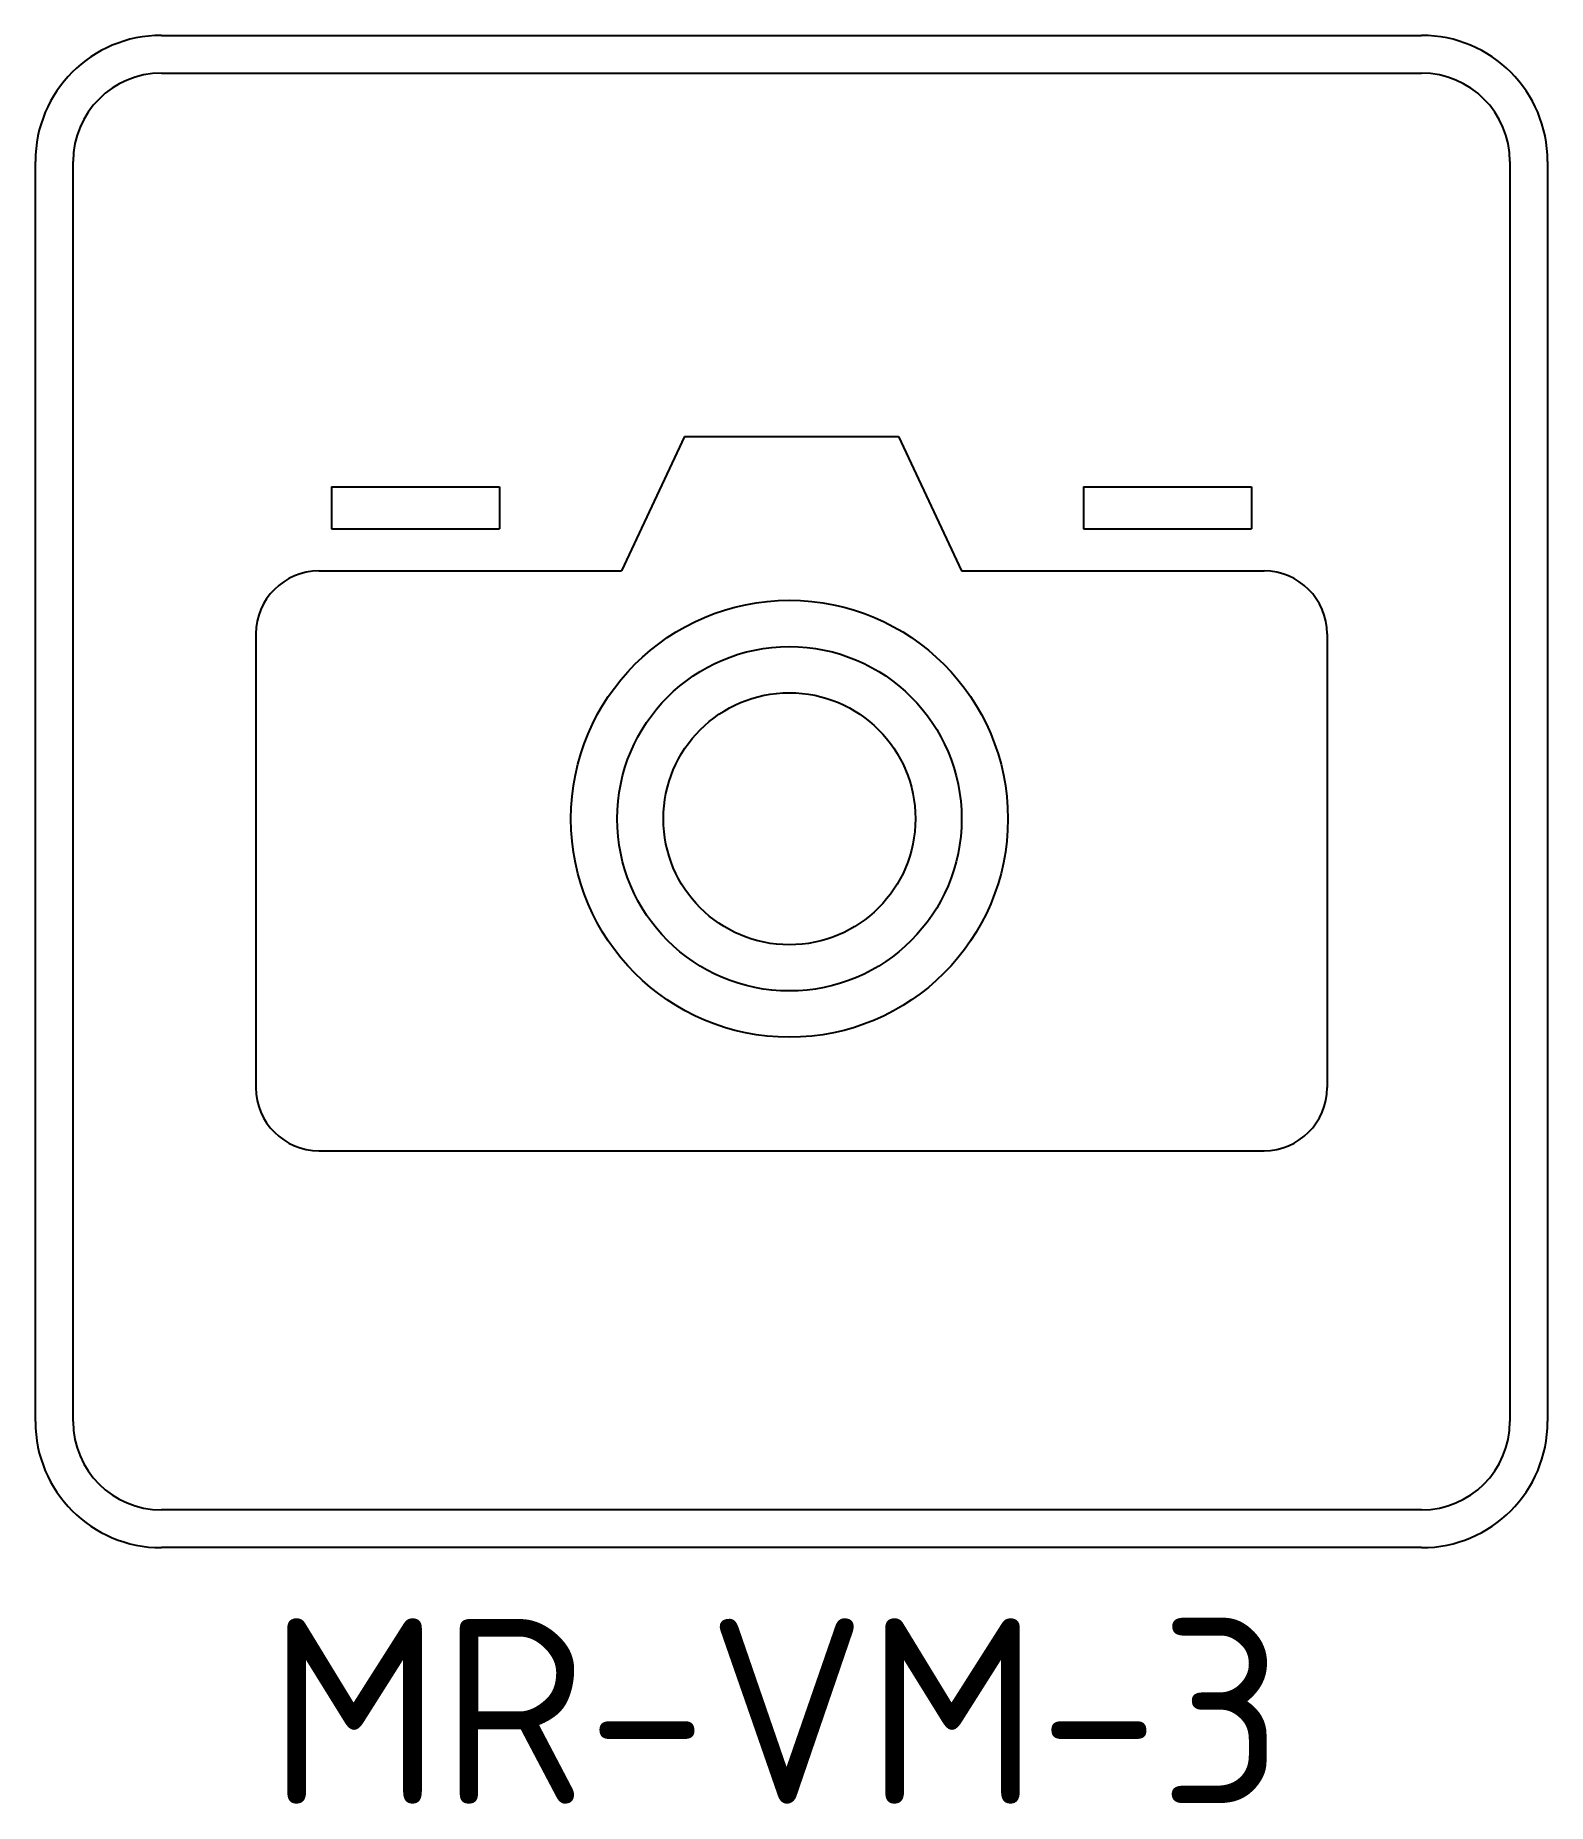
# Model space of a CAD drawing. Extents: x 0.3 to 20.7, y 0.4 to 24.3.
import ezdxf
from ezdxf.enums import TextEntityAlignment as Align

# ---------------------------------------------------------------- set-up
doc = ezdxf.new("R2010")
doc.units = 0
doc.layers.add('L25', color=1, linetype='CONTINUOUS')
doc.layers.add('T25', color=1, linetype='CONTINUOUS')
doc.styles.add('iso', font='iso3098b.shx')

msp = doc.modelspace()

# ---------------------------------------------------------------- linework, layer by layer
at = {"layer": 'L25'}
for p, q in [((2.011, 24.275), (19.011, 24.275)), ((2.011, 23.765), (19.011, 23.765)), ((0.311, 5.575), (0.311, 22.575)), ((0.821, 5.575), (0.821, 22.575)), ((20.201, 22.575), (20.201, 5.575)), ((20.711, 22.575), (20.711, 5.575)), ((9.066, 18.863), (8.216, 17.05)), ((9.066, 18.863), (11.956, 18.863)), ((11.956, 18.863), (12.806, 17.05)), ((4.306, 18.183), (4.306, 17.617)), ((4.306, 18.183), (6.573, 18.183)), ((6.573, 18.183), (6.573, 17.617)), ((14.45, 18.183), (14.45, 17.617)), ((14.45, 18.183), (16.716, 18.183)), ((16.716, 18.183), (16.716, 17.617)), ((4.306, 17.617), (6.573, 17.617)), ((14.45, 17.617), (16.716, 17.617)), ((4.136, 17.05), (8.216, 17.05)), ((12.806, 17.05), (16.886, 17.05)), ((3.286, 16.2), (3.286, 10.08)), ((17.736, 16.2), (17.736, 10.08)), ((4.136, 9.23), (16.886, 9.23)), ((19.011, 4.385), (2.011, 4.385)), ((19.011, 3.875), (2.011, 3.875))]:
    msp.add_line(p, q, dxfattribs=at)
for radius in [2.947, 2.323, 1.7]:
    msp.add_circle((10.483, 13.707), radius, dxfattribs=at)
for centre, radius, start, end in [((2.011, 22.575), 1.7, 90, 180), ((19.011, 22.575), 1.7, 0, 90), ((2.011, 22.575), 1.19, 90, 180), ((19.011, 22.575), 1.19, 0, 90), ((4.136, 16.2), 0.85, 90, 180), ((16.886, 16.2), 0.85, 0, 90), ((4.136, 10.08), 0.85, 180, 270), ((16.886, 10.08), 0.85, 270, 0), ((2.011, 5.575), 1.7, 180, 270), ((2.011, 5.575), 1.19, 180, 270), ((19.011, 5.575), 1.7, 270, 0), ((19.011, 5.575), 1.19, 270, 0)]:
    msp.add_arc(centre, radius, start, end, dxfattribs=at)

# ---------------------------------------------------------------- texts
at = {"layer": 'T25', "style": 'iso'}
msp.add_text('MR-VM-3', height=2.5, dxfattribs=at).set_placement((10.301, 0.422), align=Align.CENTER)

doc.saveas('drawing.dxf')
